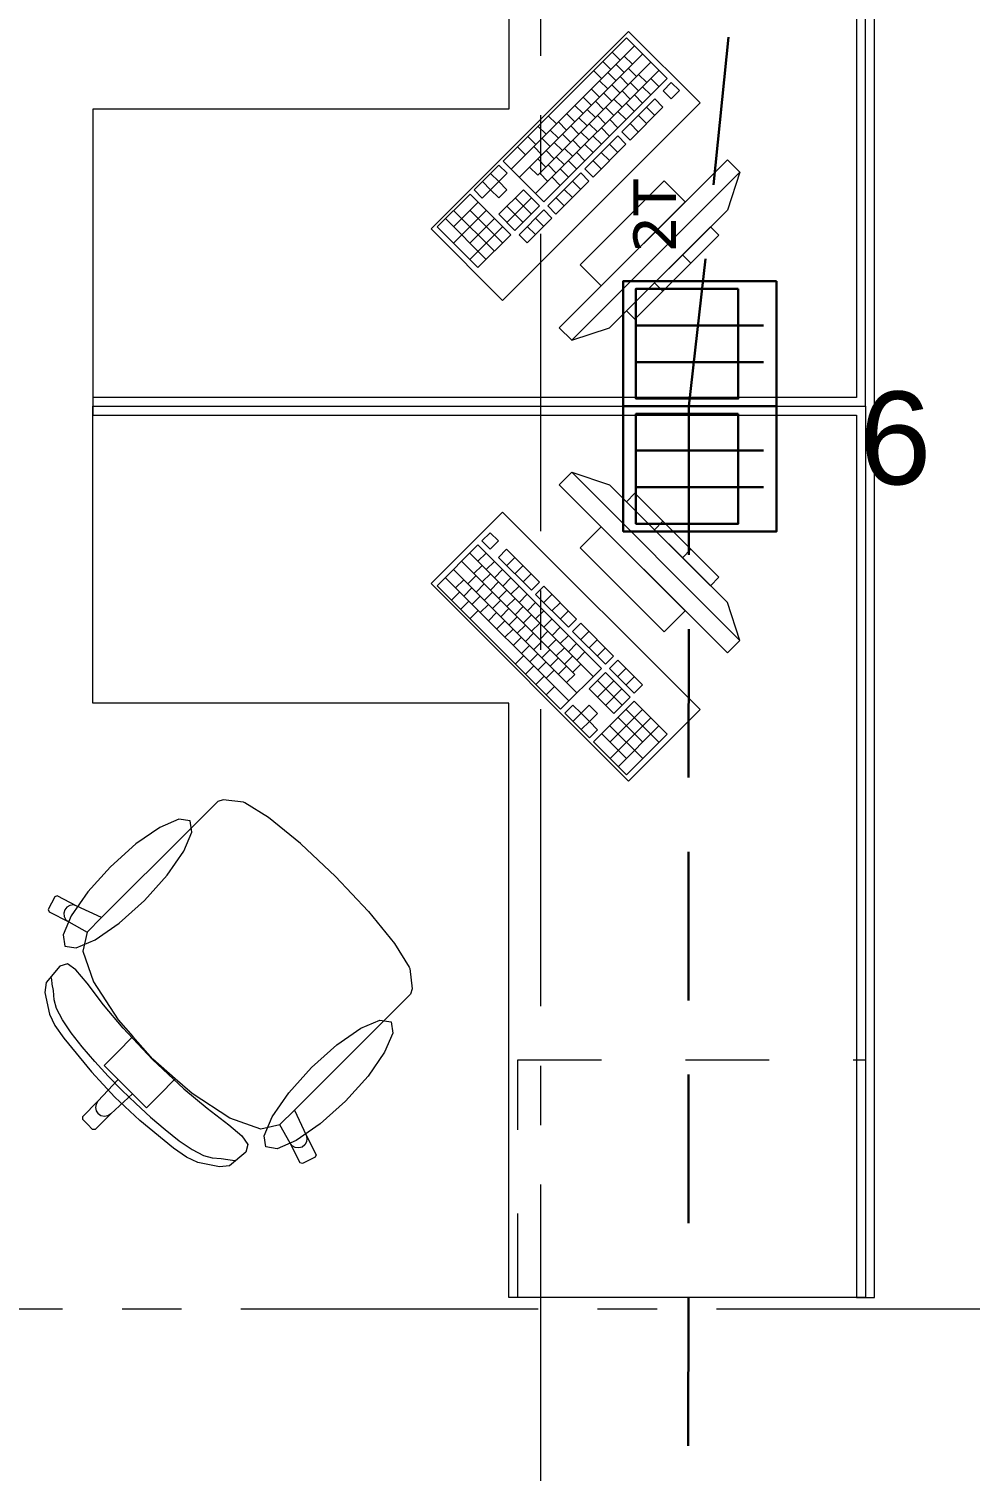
# Model space of a CAD drawing. Header units: inches. Extents: x -19 to 5698, y -728 to 92.
# Drawn here: x 130.682 to 132.265, y 9.729 to 12.156 of the extents above; entities that cross this region are included whole.
import ezdxf

# ---------------------------------------------------------------- set-up
doc = ezdxf.new("R2010")
doc.units = ezdxf.units.IN
doc.header["$MEASUREMENT"] = 0
for name, pattern in [('HIDDEN', [0.375, 0.25, -0.125]), ('Punto & Raya', [0.65, 0.5, -0.075, 0, -0.075]), ('Rayas', [0.282222, 0.141111, -0.141111])]:
    doc.linetypes.add(name, pattern=pattern)
doc.layers.get('0').update_dxf_attribs({"color": 61})
doc.layers.add('00 conduct tomacorr', color=120, linetype='HIDDEN', lineweight=30)
doc.layers.add('00 IE LUZ EMERGENCIA', color=253, linetype='Continuous', lineweight=0)
doc.layers.add('Interior - Mobiliario', color=7, linetype='Continuous')
doc.layers.add('Marcador - Secciones', color=7, linetype='Continuous')
doc.styles.add('Annotative', font='arial.ttf')

# ---------------------------------------------------------------- blocks, each defined once
blk = doc.blocks.new('CAJA POP UP 6 MODULOS')
at = {"layer": '00 conduct tomacorr', "linetype": 'Continuous'}
for p, q in [((-0.095, -0.165), (-0.095, -0.0151)), ((-0.052, -0.165), (-0.052, -0.0151)), ((0.052, -0.165), (0.052, -0.0151)), ((0.095, -0.165), (0.095, -0.0151)), ((0, -0.165), (0, -0.18))]:
    blk.add_line(p, q, dxfattribs=at)
for points in [[(-0.147, 0), (0.147, 0), (0.147, -0.18), (-0.147, -0.18)], [(0, 0), (0.147, 0), (0.147, -0.18), (0, -0.18)]]:
    blk.add_lwpolyline(points, close=True, dxfattribs=at)
for points in [[(-0.138, -0.045), (-0.009, -0.045), (-0.009, -0.165), (-0.138, -0.165), (-0.138, -0.045)], [(0.009, -0.045), (0.138, -0.045), (0.138, -0.165), (0.009, -0.165), (0.009, -0.045)]]:
    blk.add_lwpolyline(points, dxfattribs=at)
at = {"color": 1, "insert": (-0.1807, -0.168), "char_height": 0.05, "attachment_point": 1, "rotation": 180}
blk.add_mtext_dynamic_manual_height_columns('{\\fVerdana|b0|i0|c0|p34;2T}', width=0.000481, gutter_width=0.1561, heights=[0], dxfattribs=at)

msp = doc.modelspace()

# ---------------------------------------------------------------- linework, layer by layer
at = {"layer": '00 conduct tomacorr'}
msp.add_line((131.7919, 11.5211), (131.789, 6.0949), dxfattribs=at)
msp.add_arc((103.0804, 14.9109), 28.911, 353.26658, 3.4487, dxfattribs=at)
at = {"layer": 'Interior - Mobiliario', "color": 175, "linetype": 'Continuous', "lineweight": 13}
for p, q in [((132.074, 13.0211), (132.074, 11.5361)), ((132.104, 11.5361), (132.104, 13.0211)), ((131.687, 12.1415), (131.4793, 11.9338)), ((131.7556, 12.073), (131.687, 12.1415)), ((131.7007, 12.1278), (131.493, 11.9201)), ((131.6628, 12.1173), (131.6765, 12.1036)), ((131.7144, 12.1141), (131.5067, 11.9064)), ((131.7281, 12.1004), (131.5377, 11.91)), ((131.6472, 12.1017), (131.6609, 12.088)), ((131.6696, 12.0966), (131.6833, 12.0829)), ((131.6834, 12.1105), (131.6971, 12.0968)), ((131.7419, 12.0867), (131.5341, 11.879)), ((131.5479, 11.8652), (131.7556, 12.073)), ((131.6316, 12.0861), (131.6453, 12.0724)), ((131.6419, 12.069), (131.6556, 12.0552)), ((131.6557, 12.0828), (131.6694, 12.0691)), ((131.6764, 12.076), (131.6901, 12.0623)), ((131.6902, 12.0899), (131.7039, 12.0761)), ((131.7074, 12.0796), (131.7211, 12.0659)), ((131.728, 12.0728), (131.7417, 12.0591)), ((131.628, 12.0551), (131.6417, 12.0414)), ((131.6487, 12.0483), (131.6624, 12.0346)), ((131.6625, 12.0622), (131.6762, 12.0484)), ((131.6797, 12.0519), (131.6934, 12.0382)), ((131.6935, 12.0658), (131.7072, 12.052)), ((131.7003, 12.0451), (131.714, 12.0314)), ((131.7142, 12.059), (131.7279, 12.0453)), ((131.7624, 12.0661), (131.7486, 12.0522)), ((131.7486, 12.0522), (131.7623, 12.0385)), ((131.7623, 12.0385), (131.7761, 12.0524)), ((131.7761, 12.0524), (131.7624, 12.0661)), ((131.6003, 12.0274), (131.614, 12.0137)), ((131.6142, 12.0413), (131.6279, 12.0275)), ((131.621, 12.0206), (131.6347, 12.0069)), ((131.6348, 12.0345), (131.6485, 12.0208)), ((131.652, 12.0242), (131.6657, 12.0105)), ((131.6658, 12.0381), (131.6795, 12.0243)), ((131.7347, 12.0384), (131.6793, 11.983)), ((131.6865, 12.0313), (131.7002, 12.0176)), ((131.6931, 11.9693), (131.7484, 12.0247)), ((131.7209, 12.0246), (131.7346, 12.0108)), ((131.7484, 12.0247), (131.7347, 12.0384)), ((131.5555, 12.01), (131.5692, 11.9963)), ((131.5726, 11.9997), (131.5863, 11.986)), ((131.5865, 12.0136), (131.6002, 11.9998)), ((131.6071, 12.0068), (131.6208, 11.9931)), ((131.6243, 11.9965), (131.638, 11.9828)), ((131.6381, 12.0104), (131.6518, 11.9967)), ((131.6588, 12.0036), (131.6725, 11.9899)), ((131.6726, 12.0174), (131.6863, 12.0037)), ((131.6932, 11.9969), (131.7069, 11.9831)), ((131.707, 12.0107), (131.7208, 11.997)), ((131.5208, 11.9753), (131.5345, 11.9616)), ((131.5381, 11.9927), (131.5519, 11.9789)), ((131.5449, 11.972), (131.5586, 11.9583)), ((131.5588, 11.9859), (131.5725, 11.9722)), ((131.5794, 11.9791), (131.5931, 11.9654)), ((131.5933, 11.9929), (131.607, 11.9792)), ((131.6104, 11.9827), (131.6242, 11.969)), ((131.6724, 11.9761), (131.617, 11.9207)), ((131.6311, 11.9759), (131.6448, 11.9622)), ((131.6449, 11.9897), (131.6586, 11.976)), ((131.6861, 11.9624), (131.6724, 11.9761)), ((131.6793, 11.983), (131.6931, 11.9693)), ((131.5035, 11.958), (131.5172, 11.9443)), ((131.5311, 11.9582), (131.5448, 11.9445)), ((131.5517, 11.9514), (131.5654, 11.9377)), ((131.5656, 11.9652), (131.5793, 11.9515)), ((131.5827, 11.955), (131.5965, 11.9413)), ((131.5966, 11.9688), (131.6103, 11.9551)), ((131.6034, 11.9482), (131.6171, 11.9345)), ((131.6172, 11.962), (131.6309, 11.9483)), ((131.6307, 11.907), (131.6861, 11.9624)), ((131.6447, 11.9484), (131.6584, 11.9347)), ((131.6586, 11.9622), (131.6723, 11.9485)), ((131.4724, 11.9269), (131.4308, 11.8853)), ((131.4861, 11.9132), (131.4724, 11.9269)), ((131.4793, 11.9338), (131.5479, 11.8652)), ((131.524, 11.9237), (131.5377, 11.91)), ((131.5379, 11.9375), (131.5516, 11.9238)), ((131.5551, 11.9273), (131.5688, 11.9136)), ((131.5689, 11.9411), (131.5826, 11.9274)), ((131.8567, 11.9362), (131.5738, 11.6534)), ((131.5895, 11.9343), (131.6032, 11.9206)), ((131.617, 11.9207), (131.6307, 11.907)), ((131.6309, 11.9345), (131.6446, 11.9208)), ((131.8779, 11.915), (131.8567, 11.9362)), ((131.4447, 11.8992), (131.4584, 11.8855)), ((131.4722, 11.8993), (131.4584, 11.8855)), ((131.4585, 11.913), (131.4722, 11.8993)), ((131.4722, 11.8993), (131.4861, 11.9132)), ((131.4859, 11.8856), (131.4722, 11.8993)), ((131.5412, 11.9134), (131.5549, 11.8997)), ((131.6101, 11.9138), (131.5547, 11.8584)), ((131.5618, 11.9066), (131.5756, 11.8929)), ((131.5684, 11.8447), (131.6238, 11.9001)), ((131.5757, 11.9205), (131.5894, 11.9068)), ((131.595, 11.6321), (131.8779, 11.915)), ((131.5963, 11.8999), (131.61, 11.8862)), ((131.7506, 11.9008), (131.6092, 11.7594)), ((131.6238, 11.9001), (131.6101, 11.9138)), ((131.786, 11.8655), (131.7506, 11.9008)), ((131.8779, 11.915), (131.8567, 11.8513)), ((131.4239, 11.8784), (131.3685, 11.823)), ((131.4925, 11.8098), (131.4239, 11.8784)), ((131.4308, 11.8853), (131.4445, 11.8716)), ((131.4445, 11.8716), (131.4584, 11.8855)), ((131.4584, 11.8855), (131.4721, 11.8718)), ((131.5135, 11.8857), (131.472, 11.8442)), ((131.4721, 11.8718), (131.4859, 11.8856)), ((131.5272, 11.872), (131.4857, 11.8305)), ((131.5409, 11.8583), (131.5135, 11.8857)), ((131.5686, 11.8722), (131.5823, 11.8585)), ((131.5824, 11.8861), (131.5961, 11.8724)), ((131.4513, 11.851), (131.3959, 11.7956)), ((131.4376, 11.8647), (131.3961, 11.8232)), ((131.3962, 11.8507), (131.4648, 11.7822)), ((131.4238, 11.8509), (131.4786, 11.796)), ((131.4858, 11.858), (131.5132, 11.8306)), ((131.4994, 11.8168), (131.5409, 11.8583)), ((131.4997, 11.8719), (131.5271, 11.8445)), ((131.5478, 11.8515), (131.5062, 11.8099)), ((131.5615, 11.8377), (131.5478, 11.8515)), ((131.5547, 11.8584), (131.5684, 11.8447)), ((131.6445, 11.7241), (131.786, 11.8655)), ((131.8567, 11.8513), (131.6587, 11.6534)), ((131.3824, 11.8369), (131.4509, 11.7683)), ((131.4788, 11.8236), (131.4234, 11.7682)), ((131.465, 11.8373), (131.4235, 11.7957)), ((131.472, 11.8442), (131.4994, 11.8168)), ((131.52, 11.7962), (131.5615, 11.8377)), ((131.5201, 11.8238), (131.5338, 11.81)), ((131.5339, 11.8376), (131.5477, 11.8239)), ((131.3685, 11.823), (131.4371, 11.7545)), ((131.4371, 11.7545), (131.4925, 11.8098)), ((131.5062, 11.8099), (131.52, 11.7962)), ((131.8284, 11.8231), (131.687, 11.6816)), ((131.7011, 11.6675), (131.8425, 11.8089)), ((131.8425, 11.8089), (131.8284, 11.8231)), ((131.7812, 11.7759), (131.7954, 11.7618)), ((131.6092, 11.7594), (131.6445, 11.7241)), ((131.7341, 11.7288), (131.7482, 11.7146)), ((131.687, 11.6816), (131.7011, 11.6675)), ((131.5738, 11.6534), (131.595, 11.6321)), ((131.595, 11.6321), (131.6587, 11.6534)), ((130.789, 11.5361), (130.789, 11.5061)), ((132.074, 11.5361), (130.789, 11.5361)), ((132.104, 11.5061), (132.104, 11.5361)), ((130.789, 11.5061), (132.074, 11.5061)), ((132.074, 11.5061), (132.074, 10.0211)), ((132.104, 10.0211), (132.104, 11.5061)), ((131.595, 11.41), (131.5738, 11.3888)), ((131.5738, 11.3888), (131.8567, 11.1059)), ((131.8779, 11.1271), (131.595, 11.41)), ((131.595, 11.41), (131.6587, 11.3888)), ((131.6587, 11.3888), (131.8567, 11.1908)), ((131.7011, 11.3746), (131.687, 11.3605)), ((131.8425, 11.2332), (131.7011, 11.3746)), ((131.687, 11.3605), (131.8284, 11.219)), ((131.6445, 11.318), (131.6092, 11.2827)), ((131.786, 11.1766), (131.6445, 11.318)), ((131.7341, 11.3133), (131.7482, 11.3275)), ((131.4576, 11.3082), (131.4439, 11.2945)), ((131.4439, 11.2945), (131.4578, 11.2807)), ((131.4715, 11.2944), (131.4576, 11.3082)), ((131.4578, 11.2807), (131.4715, 11.2944)), ((131.4371, 11.2877), (131.3685, 11.2191)), ((131.4234, 11.2739), (131.6311, 11.0662)), ((131.6448, 11.0799), (131.4371, 11.2877)), ((131.4372, 11.2601), (131.4509, 11.2738)), ((131.4853, 11.2805), (131.4716, 11.2668)), ((131.4716, 11.2668), (131.527, 11.2114)), ((131.5407, 11.2251), (131.4853, 11.2805)), ((131.4855, 11.253), (131.4992, 11.2667)), ((131.6092, 11.2827), (131.7506, 11.1413)), ((131.7812, 11.2662), (131.7954, 11.2803)), ((131.3959, 11.2465), (131.6037, 11.0388)), ((131.4097, 11.2602), (131.6001, 11.0698)), ((131.4304, 11.2395), (131.4441, 11.2532)), ((131.4511, 11.2462), (131.4648, 11.26)), ((131.4649, 11.2324), (131.4786, 11.2461)), ((131.4993, 11.2391), (131.513, 11.2528)), ((131.3685, 11.2191), (131.5762, 11.0114)), ((131.3822, 11.2328), (131.5899, 11.0251)), ((131.3995, 11.2155), (131.4132, 11.2292)), ((131.4202, 11.2223), (131.4339, 11.236)), ((131.434, 11.2084), (131.4477, 11.2221)), ((131.4443, 11.2256), (131.458, 11.2393)), ((131.4581, 11.2118), (131.4718, 11.2255)), ((131.4788, 11.2185), (131.4925, 11.2323)), ((131.4926, 11.2047), (131.5063, 11.2184)), ((131.5132, 11.2253), (131.5269, 11.239)), ((131.527, 11.2114), (131.5407, 11.2251)), ((131.5477, 11.2182), (131.5339, 11.2045)), ((131.603, 11.1628), (131.5477, 11.2182)), ((131.8284, 11.219), (131.8425, 11.2332)), ((131.3927, 11.1949), (131.4065, 11.2086)), ((131.4083, 11.1793), (131.422, 11.193)), ((131.4134, 11.2016), (131.4271, 11.2154)), ((131.4272, 11.1878), (131.4409, 11.2015)), ((131.4479, 11.1946), (131.4616, 11.2083)), ((131.4617, 11.1807), (131.4754, 11.1945)), ((131.472, 11.1979), (131.4857, 11.2116)), ((131.4858, 11.1841), (131.4995, 11.1978)), ((131.5065, 11.1909), (131.5202, 11.2046)), ((131.5339, 11.2045), (131.5893, 11.1491)), ((131.5478, 11.1907), (131.5615, 11.2044)), ((131.4239, 11.1637), (131.4376, 11.1774)), ((131.4411, 11.1739), (131.4548, 11.1877)), ((131.4549, 11.1601), (131.4686, 11.1738)), ((131.4756, 11.1669), (131.4893, 11.1806)), ((131.4997, 11.1702), (131.5134, 11.1839)), ((131.5135, 11.1564), (131.5272, 11.1701)), ((131.5203, 11.177), (131.534, 11.1907)), ((131.5341, 11.1632), (131.5479, 11.1769)), ((131.5616, 11.1768), (131.5754, 11.1905)), ((131.5755, 11.163), (131.5892, 11.1767)), ((131.7506, 11.1413), (131.786, 11.1766)), ((131.8779, 11.1271), (131.8567, 11.1908)), ((131.4688, 11.1463), (131.4825, 11.16)), ((131.4826, 11.1324), (131.4963, 11.1461)), ((131.4894, 11.153), (131.5031, 11.1668)), ((131.5033, 11.1392), (131.517, 11.1529)), ((131.5274, 11.1425), (131.5411, 11.1562)), ((131.548, 11.1493), (131.5617, 11.163)), ((131.5618, 11.1355), (131.5756, 11.1492)), ((131.5893, 11.1491), (131.603, 11.1628)), ((131.61, 11.1559), (131.5963, 11.1422)), ((131.6654, 11.1005), (131.61, 11.1559)), ((131.4965, 11.1186), (131.5102, 11.1323)), ((131.5171, 11.1253), (131.5308, 11.1391)), ((131.531, 11.1115), (131.5447, 11.1252)), ((131.5412, 11.1287), (131.5549, 11.1424)), ((131.5551, 11.1148), (131.5688, 11.1285)), ((131.5757, 11.1216), (131.5894, 11.1353)), ((131.5895, 11.1078), (131.6032, 11.1215)), ((131.5963, 11.1422), (131.6516, 11.0868)), ((131.6101, 11.1283), (131.6238, 11.1421)), ((131.624, 11.1145), (131.6377, 11.1282)), ((131.8567, 11.1059), (131.8779, 11.1271)), ((131.5001, 11.0875), (131.5138, 11.1012)), ((131.5103, 11.1047), (131.524, 11.1184)), ((131.5242, 11.0909), (131.5379, 11.1046)), ((131.5448, 11.0977), (131.5585, 11.1114)), ((131.5586, 11.0838), (131.5724, 11.0975)), ((131.5689, 11.101), (131.5826, 11.1147)), ((131.5827, 11.0871), (131.5965, 11.1008)), ((131.6034, 11.0939), (131.6171, 11.1076)), ((131.6378, 11.1006), (131.6515, 11.1144)), ((131.6516, 11.0868), (131.6654, 11.1005)), ((131.5174, 11.0702), (131.5311, 11.0839)), ((131.538, 11.077), (131.5517, 11.0907)), ((131.5519, 11.0632), (131.5656, 11.0769)), ((131.5725, 11.07), (131.5862, 11.0837)), ((131.5762, 11.0114), (131.6448, 11.0799)), ((131.5966, 11.0733), (131.6103, 11.087)), ((131.6517, 11.073), (131.6243, 11.0456)), ((131.6933, 11.0315), (131.6517, 11.073)), ((131.6723, 11.0936), (131.6586, 11.0799)), ((131.6586, 11.0799), (131.7001, 11.0383)), ((131.7138, 11.052), (131.6723, 11.0936)), ((131.6724, 11.066), (131.6861, 11.0797)), ((131.5347, 11.0529), (131.5484, 11.0666)), ((131.552, 11.0356), (131.5657, 11.0493)), ((131.5863, 11.0561), (131.6001, 11.0698)), ((131.638, 11.0593), (131.6795, 11.0178)), ((131.6381, 11.0317), (131.6656, 11.0592)), ((131.6863, 11.0522), (131.7, 11.0659)), ((131.7001, 11.0383), (131.7138, 11.052)), ((131.6243, 11.0456), (131.6658, 11.004)), ((131.7002, 11.0246), (131.6316, 10.956)), ((131.652, 11.0179), (131.6794, 11.0453)), ((131.6658, 11.004), (131.6933, 11.0315)), ((131.7556, 10.9692), (131.7002, 11.0246)), ((131.5969, 11.0182), (131.5831, 11.0044)), ((131.5831, 11.0044), (131.6247, 10.9629)), ((131.6107, 11.0043), (131.5969, 11.0182)), ((131.597, 10.9906), (131.6107, 11.0043)), ((131.6244, 11.018), (131.6107, 11.0043)), ((131.6107, 11.0043), (131.6246, 10.9905)), ((131.6383, 11.0042), (131.6244, 11.018)), ((131.6246, 10.9905), (131.6383, 11.0042)), ((131.6592, 10.9558), (131.714, 11.0107)), ((131.6865, 11.0108), (131.7419, 10.9554)), ((131.6108, 10.9768), (131.6246, 10.9905)), ((131.6384, 10.9766), (131.6246, 10.9905)), ((131.6247, 10.9629), (131.6384, 10.9766)), ((131.659, 10.9834), (131.7144, 10.928)), ((131.6593, 10.9283), (131.7279, 10.9969)), ((131.6728, 10.9971), (131.7143, 10.9556)), ((131.6732, 10.9144), (131.7417, 10.983)), ((131.6316, 10.956), (131.687, 10.9006)), ((131.6453, 10.9697), (131.6869, 10.9282)), ((131.687, 10.9006), (131.7556, 10.9692)), ((130.9994, 10.8557), (130.9774, 10.8337)), ((131.0086, 10.8585), (130.9994, 10.8557)), ((131.0426, 10.8546), (131.0086, 10.8585)), ((131.0447, 10.8537), (131.0426, 10.8546)), ((131.0847, 10.8287), (131.0447, 10.8537)), ((130.9774, 10.8337), (130.9519, 10.8082)), ((131.1384, 10.7852), (131.0847, 10.8287)), ((130.9519, 10.8082), (130.804, 10.6604)), ((131.1392, 10.7845), (131.1384, 10.7852)), ((131.1976, 10.7297), (131.1392, 10.7845)), ((131.1976, 10.7297), (131.2524, 10.6713)), ((130.7251, 10.6956), (130.7143, 10.6742)), ((130.7292, 10.6969), (130.7251, 10.6956)), ((130.7623, 10.6799), (130.7292, 10.6969)), ((130.7143, 10.6742), (130.7156, 10.6702)), ((130.7156, 10.6702), (130.7488, 10.6532)), ((130.7421, 10.6735), (130.7405, 10.6678)), ((130.7405, 10.6678), (130.7412, 10.662)), ((130.7412, 10.662), (130.7441, 10.6569)), ((130.7457, 10.6781), (130.7421, 10.6735)), ((130.7508, 10.6809), (130.7457, 10.6781)), ((130.7566, 10.6816), (130.7508, 10.6809)), ((130.7623, 10.6799), (130.7566, 10.6816)), ((130.804, 10.6604), (130.7623, 10.6799)), ((130.7798, 10.6361), (130.804, 10.6604)), ((131.2524, 10.6713), (131.2531, 10.6705)), ((131.2531, 10.6705), (131.2967, 10.6168)), ((130.7441, 10.6569), (130.7488, 10.6532)), ((130.7488, 10.6532), (130.7798, 10.6359)), ((130.7798, 10.6359), (130.7723, 10.604)), ((130.7798, 10.6361), (130.7798, 10.6359)), ((131.2967, 10.6168), (131.3216, 10.5768)), ((130.7723, 10.604), (130.7906, 10.552)), ((130.7337, 10.5788), (130.7105, 10.551)), ((130.7466, 10.5823), (130.7337, 10.5788)), ((130.7609, 10.5722), (130.7466, 10.5823)), ((130.7795, 10.55), (130.7609, 10.5722)), ((131.3216, 10.5768), (131.3225, 10.5746)), ((131.3225, 10.5746), (131.3265, 10.5407)), ((130.7105, 10.551), (130.7086, 10.5342)), ((130.7201, 10.5563), (130.7193, 10.5608)), ((130.7209, 10.5482), (130.7201, 10.5563)), ((130.7229, 10.5375), (130.7209, 10.5482)), ((130.7241, 10.5221), (130.7229, 10.5375)), ((130.8074, 10.5138), (130.7795, 10.55)), ((130.7906, 10.552), (130.832, 10.4882)), ((131.3265, 10.5407), (131.3236, 10.5314)), ((130.7086, 10.5342), (130.7163, 10.4981)), ((130.728, 10.5073), (130.7241, 10.5221)), ((130.8402, 10.4745), (130.8074, 10.5138)), ((131.3236, 10.5314), (131.3016, 10.5095)), ((130.7163, 10.4981), (130.7253, 10.4788)), ((130.738, 10.4885), (130.728, 10.5073)), ((130.7528, 10.4666), (130.738, 10.4885)), ((130.832, 10.4882), (130.8568, 10.46)), ((131.3016, 10.5095), (131.2761, 10.484)), ((130.7253, 10.4788), (130.7402, 10.4572)), ((130.7714, 10.4428), (130.7528, 10.4666)), ((130.8896, 10.4217), (130.8402, 10.4745)), ((131.2761, 10.484), (131.1283, 10.3361)), ((130.7402, 10.4572), (130.7871, 10.4005)), ((130.7925, 10.4181), (130.7714, 10.4428)), ((130.8568, 10.46), (130.8294, 10.4327)), ((130.8568, 10.46), (130.8901, 10.4222)), ((130.8151, 10.3935), (130.7925, 10.4181)), ((130.8294, 10.4327), (130.8083, 10.4115)), ((130.8896, 10.4217), (130.9424, 10.3722)), ((130.9279, 10.3889), (130.8901, 10.4222)), ((130.7871, 10.4005), (130.8262, 10.3583)), ((130.8083, 10.4115), (130.8319, 10.3879)), ((130.8379, 10.37), (130.8151, 10.3935)), ((130.8319, 10.3879), (130.7979, 10.3513)), ((130.8319, 10.3879), (130.8438, 10.3759)), ((130.8379, 10.37), (130.8614, 10.3472)), ((130.8558, 10.364), (130.8438, 10.3759)), ((130.9279, 10.3889), (130.9006, 10.3615)), ((130.9561, 10.3641), (130.9279, 10.3889)), ((130.9424, 10.3722), (130.9817, 10.3395)), ((130.7979, 10.3513), (130.7718, 10.3252)), ((130.7947, 10.3465), (130.7936, 10.3407)), ((130.7979, 10.3513), (130.7947, 10.3465)), ((130.8558, 10.364), (130.8193, 10.33)), ((130.8684, 10.3191), (130.8262, 10.3583)), ((130.8794, 10.3403), (130.8558, 10.364)), ((130.8614, 10.3472), (130.886, 10.3246)), ((130.9006, 10.3615), (130.8794, 10.3403)), ((131.0199, 10.3227), (130.9561, 10.3641)), ((130.7718, 10.3252), (130.7718, 10.321)), ((130.7718, 10.321), (130.7804, 10.3125)), ((130.8193, 10.33), (130.7932, 10.3039)), ((130.7936, 10.3407), (130.7947, 10.335)), ((130.7947, 10.335), (130.798, 10.3301)), ((130.8029, 10.3268), (130.798, 10.3301)), ((130.8087, 10.3256), (130.8029, 10.3268)), ((130.8144, 10.3268), (130.8087, 10.3256)), ((130.8193, 10.33), (130.8144, 10.3268)), ((130.9251, 10.2723), (130.8684, 10.3191)), ((130.886, 10.3246), (130.9107, 10.3035)), ((130.9817, 10.3395), (131.0179, 10.3116)), ((131.0719, 10.3044), (131.0199, 10.3227)), ((131.104, 10.3119), (131.1283, 10.3361)), ((131.1283, 10.3361), (131.1479, 10.2944)), ((130.7889, 10.3039), (130.7804, 10.3125)), ((130.7932, 10.3039), (130.7889, 10.3039)), ((130.9107, 10.3035), (130.9346, 10.2849)), ((131.0179, 10.3116), (131.0401, 10.293)), ((131.1038, 10.3118), (131.0719, 10.3044)), ((131.104, 10.3119), (131.1038, 10.3118)), ((131.1211, 10.2808), (131.1038, 10.3118)), ((131.1479, 10.2944), (131.1495, 10.2887)), ((131.1479, 10.2944), (131.1648, 10.2613)), ((130.9468, 10.2574), (130.9251, 10.2723)), ((130.9346, 10.2849), (130.9564, 10.27)), ((130.9564, 10.27), (130.9752, 10.2601)), ((131.0401, 10.293), (131.0502, 10.2787)), ((131.0502, 10.2787), (131.0468, 10.2657)), ((131.1248, 10.2762), (131.1211, 10.2808)), ((131.1381, 10.2477), (131.1211, 10.2808)), ((131.1299, 10.2733), (131.1248, 10.2762)), ((131.1357, 10.2726), (131.1299, 10.2733)), ((131.1414, 10.2742), (131.1357, 10.2726)), ((131.146, 10.2778), (131.1414, 10.2742)), ((131.1488, 10.2829), (131.146, 10.2778)), ((131.1495, 10.2887), (131.1488, 10.2829)), ((130.966, 10.2484), (130.9468, 10.2574)), ((131.0021, 10.2407), (130.966, 10.2484)), ((130.9752, 10.2601), (130.99, 10.2562)), ((130.99, 10.2562), (131.0054, 10.255)), ((131.0054, 10.255), (131.0161, 10.253)), ((131.0161, 10.253), (131.0242, 10.2522)), ((131.0468, 10.2657), (131.0189, 10.2426)), ((131.0242, 10.2522), (131.0287, 10.2514)), ((131.1422, 10.2464), (131.1381, 10.2477)), ((131.1635, 10.2572), (131.1422, 10.2464)), ((131.1648, 10.2613), (131.1635, 10.2572)), ((131.0189, 10.2426), (131.0021, 10.2407)), ((132.074, 10.0211), (132.104, 10.0211))]:
    msp.add_line(p, q, dxfattribs=at)
at = {"layer": 'Interior - Mobiliario', "color": 175, "linetype": 'Rayas', "lineweight": 13}
for p, q in [((131.504, 10.0211), (131.504, 10.4211)), ((131.504, 10.4211), (132.089, 10.4211))]:
    msp.add_line(p, q, dxfattribs=at)
at = {"layer": 'Interior - Mobiliario', "color": 175, "linetype": 'Continuous', "lineweight": 13, "flags": 128}
for points in [[(132.089, 11.5211), (132.089, 13.0211), (131.489, 13.0211), (131.489, 12.0211), (130.789, 12.0211), (130.789, 11.5211)], [(131.8107, 12.0317), (131.6905, 12.1519), (131.3582, 11.8195), (131.4784, 11.6993)], [(132.089, 11.5211), (132.089, 10.0211), (131.489, 10.0211), (131.489, 11.0211), (130.789, 11.0211), (130.789, 11.5211)], [(131.4784, 11.3428), (131.3582, 11.2226), (131.6905, 10.8902), (131.8107, 11.0104)], [(130.8191, 10.7461), (130.781, 10.7037), (130.753, 10.6633), (130.7394, 10.6312), (130.7422, 10.6123), (130.7611, 10.6094), (130.7932, 10.623), (130.8336, 10.6511), (130.8761, 10.6892), (130.9142, 10.7317), (130.9422, 10.7721), (130.9558, 10.8041), (130.953, 10.823), (130.934, 10.8259), (130.902, 10.8123), (130.8616, 10.7843)], [(131.2141, 10.3512), (131.1716, 10.3131), (131.1312, 10.285), (131.0991, 10.2714), (131.0802, 10.2743), (131.0774, 10.2932), (131.091, 10.3253), (131.119, 10.3656), (131.1571, 10.4081), (131.1996, 10.4463), (131.24, 10.4743), (131.272, 10.4879), (131.291, 10.485), (131.2938, 10.4661), (131.2802, 10.434), (131.2522, 10.3937)]]:
    msp.add_lwpolyline(points, close=True, dxfattribs=at)
at = {"layer": 'Marcador - Secciones', "color": 251, "linetype": 'Punto & Raya', "lineweight": 13, "true_color": 0x636466}
for p, q in [((131.5425, 46.2111), (131.5425, 0.8878)), ((97.4384, 10.0018), (138.8506, 10.0018))]:
    msp.add_line(p, q, dxfattribs=at)

# ---------------------------------------------------------------- block references
at = {"layer": '00 conduct tomacorr', "xscale": 1.432830642179531, "yscale": 1.432830642179531, "zscale": 1.432830642179531, "rotation": 269.9999999999999}
msp.add_blockref('CAJA POP UP 6 MODULOS', (131.9394, 11.5211), dxfattribs=at)

# ---------------------------------------------------------------- texts
at = {"layer": '00 IE LUZ EMERGENCIA', "style": 'Annotative'}
msp.add_attdef('6', (132.0787, 11.3897), '', height=0.1562, dxfattribs=at)

doc.saveas('drawing.dxf')
